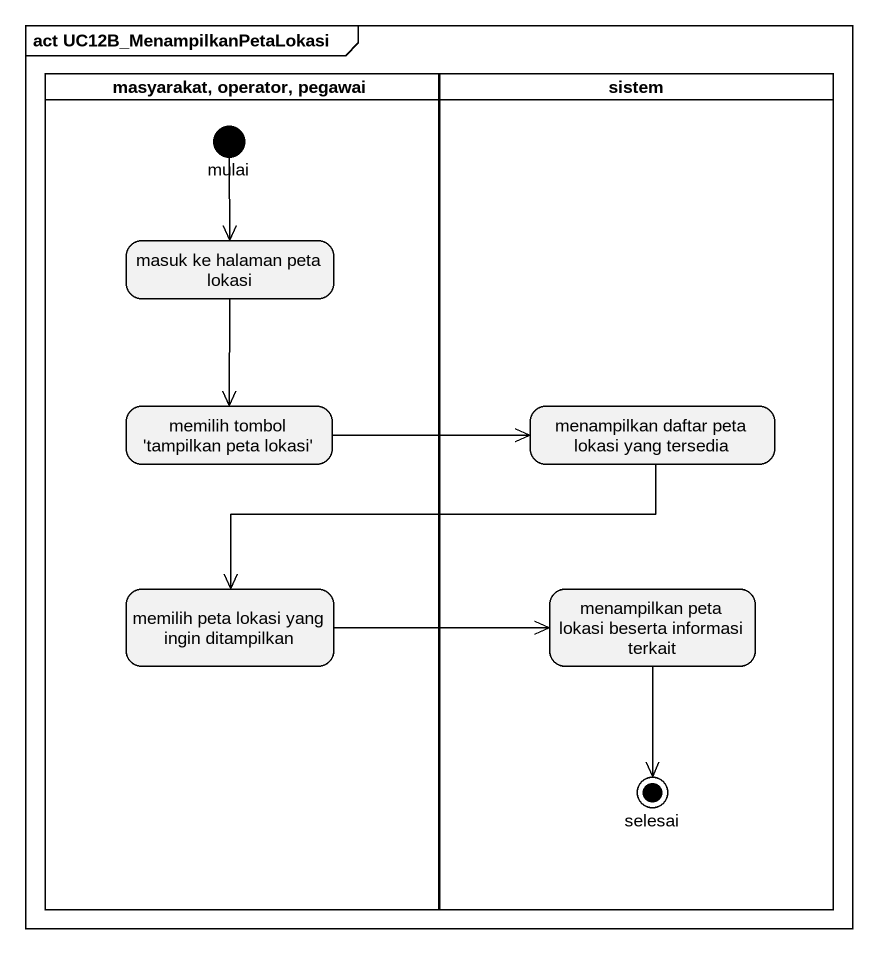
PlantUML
@startuml
mainframe act UC12B_MenampilkanPetaLokasi
hide empty description
state "masyarakat, operator, pegawai" as masyarakat_operator_pegawai <<partition>> {
  state mulai <<start>>
  state "masuk ke halaman peta lokasi" as masuk_ke_halaman_peta_lokasi
  state "memilih tombol 'tampilkan peta lokasi'" as memilih_tombol_tampilkan
  state "memilih peta lokasi yang ingin ditampilkan" as memilih_peta_lokasi_yang
}
state sistem <<partition>> {
  state "menampilkan daftar peta lokasi yang tersedia" as menampilkan_daftar_peta
  state "menampilkan peta lokasi beserta informasi terkait" as menampilkan_peta_lokasi
  state selesai <<end>>
}
mulai --> masuk_ke_halaman_peta_lokasi
masuk_ke_halaman_peta_lokasi --> memilih_tombol_tampilkan
memilih_tombol_tampilkan -right-> menampilkan_daftar_peta
menampilkan_daftar_peta -left-> memilih_peta_lokasi_yang
memilih_peta_lokasi_yang -right-> menampilkan_peta_lokasi
menampilkan_peta_lokasi --> selesai
@enduml
